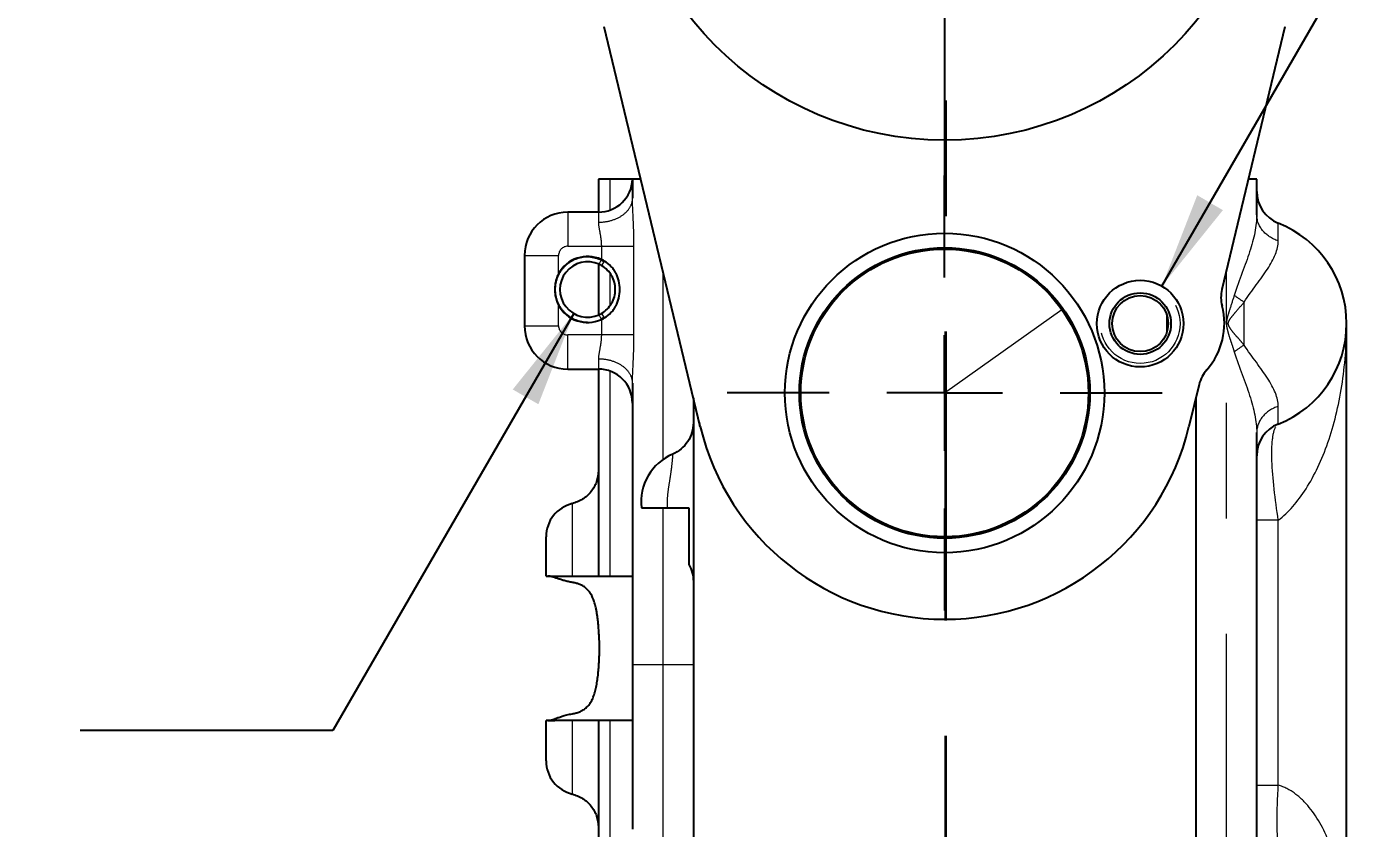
# Model space of a CAD drawing. Header units: inches. Extents: x 0.2 to 16.8, y 0.2 to 10.8.
# Drawn here: x 1.657 to 2.82, y 6.771 to 7.465 of the extents above; entities that cross this region are included whole.
import ezdxf

# ---------------------------------------------------------------- set-up
doc = ezdxf.new("R2010")
doc.units = ezdxf.units.IN
doc.header["$MEASUREMENT"] = 0
for name, pattern in [('CENTER', [0.4, 0.25, -0.05, 0.05, -0.05]), ('HIDDEN', [0.075, 0.05, -0.025]), ('PHANTOM', [0.5, 0.25, -0.05, 0.05, -0.05, 0.05, -0.05])]:
    doc.linetypes.add(name, pattern=pattern)
doc.layers.add('FORMAT', color=7, linetype='Continuous')
doc.styles.add('SLDTEXTSTYLE0', font='TXT', dxfattribs={"width": 0.75})
doc.dimstyles.new('SLDDIMSTYLE10', dxfattribs={"dimtxt": 0.083333, "dimasz": 0.083333, "dimexe": 0, "dimexo": 0.0625, "dimgap": 0.020833, "dimtad": 0, "dimtih": 1, "dimtoh": 1, "dimdec": 3, "dimlfac": 2, "dimrnd": 1e-09, "dimzin": 12, "dimdsep": 46, "dimtxsty": 'SLDTEXTSTYLE0', "dimsah": 1, "dimcen": 0, "dimadec": 0, "dimazin": 3, "dimtfac": 1, "dimtdec": 3, "dimtofl": 0, "dimtmove": 0, "dimatfit": 3, "dimfxl": 1, "dimfrac": 2, "dimtolj": 1, "dimtzin": 12, "dimarcsym": 0})
doc.dimstyles.new('SLDDIMSTYLE11', dxfattribs={"dimtxt": 0.083333, "dimasz": 0.083333, "dimexe": 0, "dimexo": 0.0625, "dimgap": 0.020833, "dimtad": 0, "dimtih": 1, "dimtoh": 1, "dimdec": 3, "dimlfac": 2, "dimrnd": 1e-09, "dimzin": 12, "dimdsep": 46, "dimtxsty": 'SLDTEXTSTYLE0', "dimsah": 1, "dimcen": 0, "dimadec": 0, "dimazin": 3, "dimtfac": 1, "dimtdec": 3, "dimtofl": 0, "dimtmove": 0, "dimatfit": 3, "dimfxl": 1, "dimfrac": 2, "dimtolj": 1, "dimtzin": 12, "dimarcsym": 0})

# ---------------------------------------------------------------- blocks, each defined once
blk = doc.blocks.new('SW_SYMBOL_HOLE_DEPTH')
at = {"layer": 'FORMAT', "color": 0}
for p, q in [((0, 34.45), (31.5, 34.45)), ((15.75, 34.45), (15.75, 2.95)), ((3.94, 21.85), (15.75, 2.95)), ((27.56, 21.85), (15.75, 2.95))]:
    blk.add_line(p, q, dxfattribs=at)
blk = doc.blocks.new('SW_SYMBOL_HOLE_SINK')
at = {"layer": 'FORMAT', "color": 0}
for p, q in [((0, 34.45), (31.5, 2.95)), ((31.5, 2.95), (62.99, 34.45))]:
    blk.add_line(p, q, dxfattribs=at)
blk = doc.blocks.new('_D_11')
at = {"layer": 'FORMAT'}
for p, q in [((2.6392, 7.2402), (3.4544, 8.6522)), ((3.4544, 8.6522), (2.9478, 8.6522))]:
    blk.add_line(p, q, dxfattribs=at)
blk.add_solid([(2.6392, 7.2402), (2.692, 7.3059), (2.6698, 7.3188)], dxfattribs=at)
at = {"layer": 'FORMAT', "xscale": 0.0027037109, "yscale": 0.0027037109, "zscale": 0.0027037109}
for name, p in [('SW_SYMBOL_HOLE_DEPTH', (2.4418, 8.73)), ('SW_SYMBOL_HOLE_DEPTH', (2.5199, 8.5976)), ('SW_SYMBOL_HOLE_SINK', (1.6731, 8.4652))]:
    blk.add_blockref(name, p, dxfattribs=at)
at = {"layer": 'FORMAT', "attachment_point": 1, "style": 'SLDTEXTSTYLE0'}
for s, insert, char_height in [('%%c', (2.0391, 8.8258), 0.08333), ('.107', (2.1962, 8.8258), 0.08333), ('.250', (2.5922, 8.8258), 0.08333), ('6-32 UNC', (1.961, 8.6934), 0.08333), ('.276', (2.6704, 8.6934), 0.08333), ('%%c', (1.8982, 8.561), 0.08333), ('.150 X 90°, NEAR SIDE', (2.0552, 8.561), 0.083333)]:
    blk.add_mtext(s, dxfattribs=dict(at, insert=insert, char_height=char_height))
blk = doc.blocks.new('_D_12')
at = {"layer": 'FORMAT'}
for p, q in [((2.1301, 7.2164), (1.9217, 6.8555)), ((1.9217, 6.8555), (1.7029, 6.8555))]:
    blk.add_line(p, q, dxfattribs=at)
blk.add_solid([(2.1301, 7.2164), (2.0773, 7.1507), (2.0995, 7.1379)], dxfattribs=at)
at = {"layer": 'FORMAT', "xscale": 0.0027037109, "yscale": 0.0027037109, "zscale": 0.0027037109}
for p in [(1.197, 6.867), (1.2751, 6.7346)]:
    blk.add_blockref('SW_SYMBOL_HOLE_DEPTH', p, dxfattribs=at)
at = {"layer": 'FORMAT', "char_height": 0.08333, "attachment_point": 1, "style": 'SLDTEXTSTYLE0'}
for s, insert in [('%%c', (0.7943, 6.9629)), ('.096', (0.9514, 6.9629)), ('.531', (1.3474, 6.9629)), ('4-40 UNC', (0.7162, 6.8305)), ('.298', (1.4255, 6.8305))]:
    blk.add_mtext(s, dxfattribs=dict(at, insert=insert))
blk = doc.blocks.new('SW_CENTERMARKSYMBOL_11')
at = {"layer": 'FORMAT', "color": 0}
for p, q in [((0, 0.1), (0, 0.18825)), ((0, 0), (0, 0.05)), ((-0.1, 0), (-0.18825, 0)), ((0, 0), (-0.05, 0)), ((0, 0), (0, -0.05)), ((0, 0), (0.05, 0)), ((0.1, 0), (0.18825, 0)), ((0, -0.1), (0, -0.18825))]:
    blk.add_line(p, q, dxfattribs=at)
blk = doc.blocks.new('SW_CENTERMARKSYMBOL_12')
at = {"layer": 'FORMAT', "color": 0}
for p, q in [((0, 0.1), (0, 0.33125)), ((0, 0), (0, 0.05)), ((-0.1, 0), (-0.33125, 0)), ((0, 0), (-0.05, 0)), ((0, 0), (0, -0.05)), ((0, 0), (0.05, 0)), ((0.1, 0), (0.33125, 0)), ((0, -0.1), (0, -0.33125))]:
    blk.add_line(p, q, dxfattribs=at)

msp = doc.modelspace()

# ---------------------------------------------------------------- linework, layer by layer
at = {"color": 7, "linetype": 'CENTER', "lineweight": 35}
msp.add_line((2.4519, 8.30081), (2.4519, 5.669108), dxfattribs=at)
at = {"color": 7, "linetype": 'Continuous', "lineweight": 25}
for p, q in [((2.23964, 7.118534), (2.156576, 7.464523)), ((2.745724, 7.464523), (2.691169, 7.237285)), ((2.151445, 7.332699), (2.151445, 7.304155)), ((2.161288, 7.332699), (2.151445, 7.332699)), ((2.180808, 7.332699), (2.161288, 7.332699)), ((2.180973, 7.332699), (2.180973, 7.316283)), ((2.188224, 7.332699), (2.180973, 7.332699)), ((2.721327, 7.332699), (2.714076, 7.332699)), ((2.721327, 7.301919), (2.721327, 7.332699)), ((2.151445, 7.304155), (2.12487, 7.304155)), ((2.087469, 7.266754), (2.087469, 7.20573)), ((2.151445, 7.25933), (2.151445, 7.215123)), ((2.64367, 7.200734), (2.64367, 7.214663)), ((2.799083, 6.674639), (2.799083, 7.208035)), ((2.12487, 7.168329), (2.151445, 7.168329)), ((2.151445, 7.168329), (2.151445, 6.989195)), ((2.180973, 7.156201), (2.180973, 6.912423)), ((2.671423, 7.155036), (2.662659, 7.118534)), ((2.23363, 7.143568), (2.23363, 6.67325)), ((2.66867, 7.143568), (2.66867, 6.67325)), ((2.721327, 6.746562), (2.721327, 7.113478)), ((2.10617, 6.989195), (2.10617, 7.023182)), ((2.107816, 6.989195), (2.111302, 6.989195)), ((2.151445, 6.989195), (2.161288, 6.989195)), ((2.161288, 6.989195), (2.180973, 6.989195)), ((2.180973, 6.912423), (2.180973, 6.770168)), ((2.10617, 6.829223), (2.10617, 6.864195)), ((2.107621, 6.864195), (2.113704, 6.864195)), ((2.151445, 6.864195), (2.151445, 6.228371)), ((2.161288, 6.864195), (2.151445, 6.864195)), ((2.180973, 6.864195), (2.161288, 6.864195))]:
    msp.add_line(p, q, dxfattribs=at)
at = {"color": 8, "linetype": 'PHANTOM', "lineweight": 18}
for p, q in [((2.161288, 7.332699), (2.161288, 7.305844)), ((2.12487, 7.304155), (2.12487, 7.274628)), ((2.151445, 7.304155), (2.151445, 7.295455)), ((2.739988, 7.279306), (2.739988, 7.294641)), ((2.12487, 7.274628), (2.154004, 7.274628)), ((2.154004, 7.274628), (2.154004, 7.263167)), ((2.182252, 7.197856), (2.182252, 7.274628)), ((2.087469, 7.266754), (2.116996, 7.266754)), ((2.116996, 7.25082), (2.116996, 7.266754)), ((2.152108, 7.259038), (2.154004, 7.263167)), ((2.156484, 7.261876), (2.154194, 7.257953)), ((2.161288, 7.251183), (2.161288, 7.223255)), ((2.207301, 7.253235), (2.207301, 7.090004)), ((2.694998, 7.207699), (2.694998, 7.253235)), ((2.116996, 7.20573), (2.116996, 7.223633)), ((2.154004, 7.211286), (2.152108, 7.215415)), ((2.154194, 7.216499), (2.156484, 7.212577)), ((2.45115, 7.147659), (2.552478, 7.220012)), ((2.087469, 7.20573), (2.116996, 7.20573)), ((2.154004, 7.211286), (2.154004, 7.197856)), ((2.694998, 6.689078), (2.694998, 7.207699)), ((2.12487, 7.168329), (2.12487, 7.197856)), ((2.154004, 7.197856), (2.12487, 7.197856)), ((2.151445, 7.177029), (2.151445, 7.168329)), ((2.161288, 7.16664), (2.161288, 6.989195)), ((2.739988, 7.120756), (2.739988, 7.136091)), ((2.207301, 7.04825), (2.207301, 6.912423)), ((2.739988, 6.808115), (2.739988, 7.037475)), ((2.207301, 6.912423), (2.180973, 6.912423)), ((2.207301, 6.912423), (2.207301, 6.740814)), ((2.23363, 6.912423), (2.207301, 6.912423)), ((2.161288, 6.864195), (2.161288, 6.259107))]:
    msp.add_line(p, q, dxfattribs=at)
at = {"color": 7, "linetype": 'Continuous', "lineweight": 25}
for centre, radius in [((2.45115, 7.647659), 0.28125), ((2.45115, 7.147659), 0.13825), ((2.45115, 7.147659), 0.12575), ((2.45115, 7.147659), 0.124508), ((2.620441, 7.207699), 0.0375), ((2.620441, 7.207699), 0.026625), ((2.620441, 7.207699), 0.02425)]:
    msp.add_circle(centre, radius, dxfattribs=at)
at = {"color": 7, "linetype": 'HIDDEN', "lineweight": 18}
msp.add_circle((2.620441, 7.207699), 0.0345, dxfattribs=at)
at = {"color": 7, "linetype": 'Continuous', "lineweight": 25}
for centre, radius, start, end in [((2.151445, 7.333683), 0.029528, 270, 358.089787), ((2.750855, 7.322097), 0.029528, 180, 248.407675), ((2.12487, 7.266754), 0.037402, 90, 180), ((2.705579, 7.207699), 0.093504, 291.592325, 68.407675), ((2.142095, 7.237226), 0.028543, 65.340897, 151.559282), ((2.142095, 7.237226), 0.024, 65.340897, 294.659103), ((2.719881, 7.230392), 0.029528, 166.5, 194.676915), ((2.142095, 7.237226), 0.028543, 208.440718, 294.659103), ((2.633237, 7.207699), 0.060039, 318.323085, 14.676915), ((2.12487, 7.20573), 0.037402, 180, 270), ((2.151445, 7.138801), 0.029528, 0, 90), ((2.700135, 7.148143), 0.029528, 138.323085, 166.5), ((1.018284, 6.825416), 1.256037, 13.495415, 13.692833), ((2.45115, 7.169313), 0.21752, 193.5, 346.5), ((2.750855, 7.093301), 0.029528, 111.592325, 180), ((2.23363, 7.053171), 0.045276, 113.249563, 186.240131), ((2.135697, 7.023182), 0.029528, 103.493396, 180), ((2.135697, 6.829223), 0.029528, 180, 256.506601)]:
    msp.add_arc(centre, radius, start, end, dxfattribs=at)
at = {"color": 8, "linetype": 'PHANTOM', "lineweight": 18}
for centre, radius, start, end in [((2.12487, 7.266754), 0.007874, 90, 180), ((0.944599, 7.207699), 1.765874, 359.397096, 0.602904), ((2.12487, 7.20573), 0.007874, 180, 270), ((3.884016, 6.825416), 1.256037, 166.307167, 166.504585)]:
    msp.add_arc(centre, radius, start, end, dxfattribs=at)
for centre, major_axis, ratio, start_param, end_param in [((2.216969, 7.118101), (-0.005351, 0.023923), 0.90338629, 4.70427588, 4.72961547), ((2.685331, 7.118101), (0.005351, 0.023923), 0.90338679, 1.55356981, 1.57890938)]:
    msp.add_ellipse(centre, major_axis=major_axis, ratio=ratio, start_param=start_param, end_param=end_param, dxfattribs=at)
for points, knots in [([(2.151445, 7.295455), (2.15531, 7.295455), (2.159174, 7.295997), (2.166316, 7.298084), (2.169591, 7.299628), (2.175057, 7.303483), (2.177246, 7.305794), (2.180204, 7.310831), (2.180973, 7.313557), (2.180973, 7.316283)], [0, 0, 0, 0, 0.25, 0.25, 0.5, 0.5, 0.75, 0.75, 1, 1, 1, 1]), ([(2.721327, 7.301919), (2.721327, 7.292384), (2.718916, 7.281397), (2.711398, 7.258259), (2.706369, 7.245934), (2.701845, 7.232148)], [0, 0, 0, 0, 0.5, 0.5, 1, 1, 1, 1]), ([(2.154004, 7.274628), (2.16028, 7.274628), (2.166531, 7.274628), (2.176629, 7.274628), (2.180425, 7.274628), (2.182252, 7.274628)], [0, 0, 0, 0, 0.5, 0.5, 1, 1, 1, 1]), ([(2.710375, 7.22628), (2.717252, 7.236758), (2.724896, 7.246125), (2.736324, 7.263709), (2.739988, 7.27206), (2.739988, 7.279306)], [0, 0, 0, 0, 0.5, 0.5, 1, 1, 1, 1]), ([(2.701845, 7.232148), (2.700568, 7.228257), (2.699295, 7.224301), (2.697392, 7.218381), (2.696741, 7.21644), (2.695886, 7.213343), (2.695621, 7.212275), (2.695175, 7.210028), (2.695005, 7.208858), (2.695009, 7.207699)], [0, 0, 0, 0, 0.5, 0.5, 0.75, 0.75, 0.875, 0.875, 1, 1, 1, 1]), ([(2.710375, 7.189117), (2.709093, 7.190596), (2.707851, 7.192105), (2.705285, 7.195089), (2.703942, 7.196552), (2.701341, 7.199527), (2.700087, 7.201041), (2.698446, 7.203437), (2.697935, 7.204257), (2.69704, 7.205952), (2.696324, 7.207697), (2.697008, 7.209475), (2.697902, 7.211181), (2.698432, 7.211993), (2.700144, 7.214346), (2.701447, 7.215821), (2.70526, 7.220318), (2.707812, 7.223324), (2.710375, 7.22628)], [0, 0, 0, 0, 0.125, 0.125, 0.25, 0.25, 0.375, 0.375, 0.4375, 0.4375, 0.5, 0.5625, 0.5625, 0.625, 0.625, 0.75, 0.75, 1, 1, 1, 1]), ([(2.695009, 7.207699), (2.695014, 7.20654), (2.695194, 7.205393), (2.695641, 7.203164), (2.695896, 7.202085), (2.696716, 7.198933), (2.697341, 7.196943), (2.698639, 7.19303), (2.699309, 7.191104), (2.700587, 7.187179), (2.701206, 7.185194), (2.701845, 7.18325)], [0, 0, 0, 0, 0.125, 0.125, 0.25, 0.25, 0.5, 0.5, 0.75, 0.75, 1, 1, 1, 1]), ([(2.739988, 7.037475), (2.748639, 7.044178), (2.756769, 7.053438), (2.771294, 7.0762), (2.77768, 7.089725), (2.788134, 7.11986), (2.792214, 7.136453), (2.797681, 7.17127), (2.799083, 7.189484), (2.799083, 7.207699)], [0, 0, 0, 0, 0.25, 0.25, 0.5, 0.5, 0.75, 0.75, 1, 1, 1, 1]), ([(2.182252, 7.197856), (2.180425, 7.197856), (2.176629, 7.197856), (2.166531, 7.197856), (2.16028, 7.197856), (2.154004, 7.197856)], [0, 0, 0, 0, 0.5, 0.5, 1, 1, 1, 1]), ([(2.701845, 7.18325), (2.706369, 7.169464), (2.711445, 7.157234), (2.718883, 7.13392), (2.721327, 7.123013), (2.721327, 7.113478)], [0, 0, 0, 0, 0.5, 0.5, 1, 1, 1, 1]), ([(2.739988, 7.136091), (2.739988, 7.143338), (2.736273, 7.151627), (2.724967, 7.169346), (2.717252, 7.17864), (2.710375, 7.189117)], [0, 0, 0, 0, 0.5, 0.5, 1, 1, 1, 1]), ([(2.180973, 7.156201), (2.180973, 7.158927), (2.180204, 7.161653), (2.177246, 7.16669), (2.175057, 7.169001), (2.169591, 7.172856), (2.166316, 7.1744), (2.159174, 7.176487), (2.15531, 7.177029), (2.151445, 7.177029)], [0, 0, 0, 0, 0.25, 0.25, 0.5, 0.5, 0.75, 0.75, 1, 1, 1, 1]), ([(2.739988, 7.136091), (2.734525, 7.13431), (2.729737, 7.131151), (2.723131, 7.123147), (2.721327, 7.118318), (2.721327, 7.113478)], [0, 0, 0, 0, 0.5, 0.5, 1, 1, 1, 1]), ([(2.663677, 7.12274), (2.6637, 7.122838), (2.663731, 7.122971), (2.663793, 7.123248), (2.663809, 7.123322)], [0, 0, 0, 0, 0.73197103, 1, 1, 1, 1]), ([(2.739988, 7.037475), (2.737298, 7.05567), (2.73492, 7.074198), (2.734183, 7.096291), (2.734399, 7.102708), (2.735591, 7.112781), (2.736589, 7.116359), (2.737787, 7.118486)], [0, 0, 0, 0, 0.5, 0.5, 0.75, 0.75, 1, 1, 1, 1]), ([(2.215758, 7.09477), (2.215759, 7.09477), (2.215677, 7.093607), (2.215304, 7.089251), (2.21502, 7.086055), (2.214274, 7.080072), (2.213971, 7.077887), (2.213244, 7.073112), (2.21281, 7.070527), (2.211914, 7.064844), (2.211457, 7.061718), (2.21092, 7.055045), (2.210915, 7.051573), (2.211174, 7.04825)], [0, 0, 0, 0, 0.25, 0.25, 0.5, 0.5, 0.625, 0.625, 0.75, 0.75, 0.875, 0.875, 1, 1, 1, 1]), ([(2.128807, 7.051578), (2.128807, 7.051015), (2.128807, 7.049841), (2.128807, 7.037009), (2.128807, 7.017037), (2.128807, 6.99848), (2.128807, 6.989201)], [0, 0, 0, 0, 0.23546643, 0.49031095, 0.74515548, 1, 1, 1, 1]), ([(2.739988, 7.037475), (2.734525, 7.037475), (2.729737, 7.037475), (2.723131, 7.037475), (2.721327, 7.037475), (2.721327, 7.037475)], [0, 0, 0, 0, 0.5, 0.5, 1, 1, 1, 1]), ([(2.128807, 6.864193), (2.128807, 6.854772), (2.128807, 6.835928), (2.128807, 6.815628), (2.128807, 6.802665), (2.128807, 6.801489), (2.128807, 6.800932)], [0, 0, 0, 0, 0.25659042, 0.51318084, 0.76977126, 1, 1, 1, 1]), ([(2.721327, 6.808116), (2.721327, 6.808116), (2.723131, 6.808116), (2.729737, 6.808116), (2.734525, 6.808116), (2.739988, 6.808116)], [0, 0, 0, 0, 0.5, 0.5, 1, 1, 1, 1]), ([(2.745932, 6.727637), (2.743122, 6.734365), (2.740685, 6.745535), (2.739043, 6.766694), (2.73887, 6.774515), (2.739094, 6.790948), (2.739476, 6.799548), (2.739988, 6.808115)], [0, 0, 0, 0, 0.5, 0.5, 0.75, 0.75, 1, 1, 1, 1]), ([(2.799083, 6.674639), (2.799083, 6.68866), (2.797961, 6.702817), (2.7934, 6.7302), (2.789947, 6.743498), (2.780424, 6.768225), (2.774357, 6.779582), (2.763055, 6.793487), (2.758916, 6.79758), (2.749909, 6.804179), (2.745061, 6.806681), (2.739987, 6.808114)], [0, 0, 0, 0, 0.25, 0.25, 0.5, 0.5, 0.75, 0.75, 0.875, 0.875, 1, 1, 1, 1])]:
    msp.add_open_spline(points, degree=3, knots=knots, dxfattribs=at)
for points in [[(2.182252, 7.274628), (2.182252, 7.282348), (2.181718, 7.297752), (2.180973, 7.31081), (2.180973, 7.316283)], [(2.739988, 7.279306), (2.734525, 7.281087), (2.724945, 7.287415), (2.721327, 7.29708), (2.721327, 7.301919)], [(2.151445, 7.295455), (2.151445, 7.292719), (2.152935, 7.28619), (2.154004, 7.278488), (2.154004, 7.274628)], [(2.710375, 7.22628), (2.707439, 7.228153), (2.704536, 7.23015), (2.701845, 7.232148)], [(2.154004, 7.197856), (2.154004, 7.193996), (2.152935, 7.186294), (2.151445, 7.179765), (2.151445, 7.177029)], [(2.180973, 7.156201), (2.180973, 7.161674), (2.181718, 7.174732), (2.182252, 7.190136), (2.182252, 7.197856)], [(2.710375, 7.189117), (2.707439, 7.187244), (2.704536, 7.185247), (2.701845, 7.18325)]]:
    msp.add_open_spline(points, degree=3, dxfattribs=at)
at = {"color": 7, "linetype": 'HIDDEN', "lineweight": 18}
for points, knots in [([(2.153776, 7.262673), (2.1502, 7.263834), (2.143046, 7.266155), (2.131671, 7.263987), (2.122075, 7.257878), (2.115608, 7.248428), (2.113338, 7.237226), (2.115608, 7.226025), (2.122075, 7.216574), (2.131671, 7.210465), (2.143046, 7.208297), (2.1502, 7.210619), (2.153777, 7.21178)], [0, 0, 0, 0, 0.09999522, 0.19999575, 0.29999628, 0.39999681, 0.49999734, 0.59999787, 0.69999841, 0.79999894, 0.89999947, 1, 1, 1, 1]), ([(2.153776, 7.262673), (2.153988, 7.262574), (2.154412, 7.262376), (2.155229, 7.261963), (2.155821, 7.261628), (2.156211, 7.261408)], [0, 0, 0, 0, 0.25551865, 0.51083687, 1, 1, 1, 1]), ([(2.15621, 7.213045), (2.156008, 7.212929), (2.155603, 7.212696), (2.154797, 7.212265), (2.154181, 7.211972), (2.153777, 7.21178)], [0, 0, 0, 0, 0.25515265, 0.51059578, 1, 1, 1, 1])]:
    msp.add_open_spline(points, degree=3, knots=knots, dxfattribs=at)
at = {"color": 7, "linetype": 'Continuous', "lineweight": 25}
for points in [[(2.156484, 7.261876), (2.15568, 7.262347), (2.154851, 7.262778), (2.154004, 7.263167)], [(2.154004, 7.211286), (2.154851, 7.211675), (2.15568, 7.212105), (2.156484, 7.212577)], [(2.229693, 6.999172), (2.232262, 6.994726), (2.23363, 6.989583), (2.23363, 6.984442)]]:
    msp.add_open_spline(points, degree=3, dxfattribs=at)
for points, knots in [([(2.156484, 7.212577), (2.15864, 7.213839), (2.160641, 7.215426), (2.163175, 7.218082), (2.163946, 7.219009), (2.165321, 7.220899), (2.165927, 7.221862), (2.167637, 7.225005), (2.168561, 7.227394), (2.169762, 7.23228), (2.170061, 7.234727), (2.170062, 7.239654), (2.169767, 7.242161), (2.168568, 7.247084), (2.167639, 7.249444), (2.165929, 7.252592), (2.165323, 7.253554), (2.163947, 7.255443), (2.163176, 7.256371), (2.160642, 7.259026), (2.15864, 7.260613), (2.156484, 7.261876)], [0, 0, 0, 0, 0.125, 0.125, 0.1875, 0.1875, 0.25, 0.25, 0.375, 0.375, 0.5, 0.5, 0.625, 0.625, 0.75, 0.75, 0.8125, 0.8125, 0.875, 0.875, 1, 1, 1, 1]), ([(2.116996, 7.25082), (2.116765, 7.25037), (2.116174, 7.249218), (2.115291, 7.24702), (2.114407, 7.244019), (2.11385, 7.240644), (2.113679, 7.237227), (2.113849, 7.233806), (2.114484, 7.230013), (2.115561, 7.226525), (2.116612, 7.224408), (2.116996, 7.223633)], [0, 0, 0, 0, 0.05376989, 0.13757099, 0.2512485, 0.38573267, 0.50005806, 0.61432314, 0.74901198, 0.90806261, 1, 1, 1, 1]), ([(2.154194, 7.257953), (2.153992, 7.258071), (2.153789, 7.258186), (2.153583, 7.258298), (2.153378, 7.25841), (2.153171, 7.258519), (2.152963, 7.258624), (2.152681, 7.258768), (2.152396, 7.258906), (2.152108, 7.259038)], [0, 0, 0, 0, 0.000035622129, 0.000035622129, 0.000035622129, 0.000071244259, 0.000071244259, 0.000071244259, 0.000119483798, 0.000119483798, 0.000119483798, 0.000119483798]), ([(2.154194, 7.216499), (2.157853, 7.218635), (2.160842, 7.221682), (2.163932, 7.227058), (2.164736, 7.229002), (2.16581, 7.232997), (2.166093, 7.235113), (2.166098, 7.24139), (2.164993, 7.245536), (2.161885, 7.250963), (2.160628, 7.252616), (2.157707, 7.255573), (2.156025, 7.256884), (2.154194, 7.257953)], [0, 0, 0, 0, 0.25, 0.25, 0.375, 0.375, 0.5, 0.5, 0.75, 0.75, 0.875, 0.875, 1, 1, 1, 1]), ([(2.152108, 7.215415), (2.15232, 7.215512), (2.152531, 7.215613), (2.152741, 7.215717), (2.15295, 7.21582), (2.153158, 7.215927), (2.153365, 7.216037), (2.153644, 7.216186), (2.153921, 7.21634), (2.154194, 7.216499)], [0, 0, 0, 0, 0.000035622132, 0.000035622132, 0.000035622132, 0.000071244261, 0.000071244261, 0.000071244261, 0.000119483791, 0.000119483791, 0.000119483791, 0.000119483791]), ([(2.23363, 7.1219), (2.23363, 7.116166), (2.23192, 7.110435), (2.225593, 7.100884), (2.221026, 7.097033), (2.215758, 7.09477)], [0, 0, 0, 0, 0.5, 0.5, 1, 1, 1, 1]), ([(2.151445, 7.080524), (2.151123, 7.077241), (2.15048, 7.070678), (2.145489, 7.061963), (2.138158, 7.055106), (2.131923, 7.052933), (2.128807, 7.051848)], [0, 0, 0, 0, 0.25025607, 0.50017338, 0.75019196, 1, 1, 1, 1]), ([(2.188623, 7.04825), (2.188643, 7.04825), (2.188684, 7.048249), (2.189011, 7.048247), (2.189525, 7.048244), (2.190234, 7.048239), (2.191117, 7.048235), (2.192154, 7.04823), (2.193324, 7.048226), (2.194603, 7.048222), (2.195967, 7.048219), (2.197392, 7.048218), (2.198857, 7.048218), (2.200339, 7.048219), (2.201822, 7.048222), (2.203289, 7.048226), (2.204726, 7.048231), (2.206122, 7.048236), (2.207469, 7.048241), (2.208758, 7.048245), (2.209985, 7.048249), (2.210787, 7.04825), (2.211175, 7.04825)], [0, 0, 0, 0, 0.06340414, 0.12663932, 0.18941442, 0.25144554, 0.3124627, 0.37221554, 0.43047806, 0.48705192, 0.54176838, 0.594489, 0.6451051, 0.69353632, 0.73972838, 0.7836505, 0.82529234, 0.86466109, 0.90177843, 0.9366778, 0.9694018, 1, 1, 1, 1]), ([(2.211174, 7.04825), (2.211868, 7.04825), (2.213291, 7.04825), (2.215415, 7.04825), (2.217575, 7.04825), (2.219743, 7.04825), (2.222027, 7.04825), (2.224521, 7.048251), (2.227274, 7.048251), (2.228841, 7.04825), (2.229693, 7.04825)], [0, 0, 0, 0, 0.09043752, 0.1855772, 0.28548423, 0.39019714, 0.49972401, 0.63428277, 0.80104904, 1, 1, 1, 1]), ([(2.229693, 7.04825), (2.229693, 7.047273), (2.229692, 7.045074), (2.229692, 7.041435), (2.229694, 7.037789), (2.22969, 7.032801), (2.229693, 7.026335), (2.2297, 7.018662), (2.229692, 7.012241), (2.229694, 7.006935), (2.229693, 7.003421), (2.229693, 7.001203), (2.229693, 7.000009), (2.229693, 6.999299), (2.229693, 6.999213), (2.229693, 6.999171)], [0, 0, 0, 0, 0.04057271, 0.09139621, 0.15167341, 0.1933868, 0.30264868, 0.43047727, 0.54550291, 0.63801938, 0.75571498, 0.82085497, 0.88324587, 0.94294217, 1, 1, 1, 1]), ([(2.10617, 6.989195), (2.106188, 6.989195), (2.106226, 6.989195), (2.106537, 6.989197), (2.107042, 6.989199), (2.107763, 6.9892), (2.108697, 6.989199), (2.109845, 6.989198), (2.111206, 6.989195), (2.112774, 6.989192), (2.114546, 6.98919), (2.116512, 6.989188), (2.118661, 6.989188), (2.120981, 6.989189), (2.123457, 6.989191), (2.126064, 6.989194), (2.127892, 6.989194), (2.128806, 6.989195)], [0, 0, 0, 0, 0.07041723, 0.14033215, 0.20970617, 0.27850537, 0.34670308, 0.41428259, 0.48123988, 0.54758636, 0.61335126, 0.67858381, 0.74335468, 0.8077568, 0.87190506, 0.93593495, 1, 1, 1, 1]), ([(2.128807, 6.983687), (2.128222, 6.983786), (2.127022, 6.983989), (2.12527, 6.984367), (2.123513, 6.984794), (2.121315, 6.985393), (2.118703, 6.986196), (2.115958, 6.987097), (2.113367, 6.98796), (2.111117, 6.988638), (2.109438, 6.989032), (2.108406, 6.989177), (2.107976, 6.98919), (2.107816, 6.989195)], [0, 0, 0, 0, 0.0545524, 0.11169005, 0.1715703, 0.23431254, 0.34880048, 0.47709002, 0.59485064, 0.73658646, 0.86824964, 0.95105298, 1, 1, 1, 1]), ([(2.143481, 6.975827), (2.143132, 6.976261), (2.142446, 6.977114), (2.141289, 6.978261), (2.14006, 6.97929), (2.138749, 6.980202), (2.137008, 6.981212), (2.134752, 6.982217), (2.131897, 6.98312), (2.129823, 6.983501), (2.128808, 6.983687)], [0, 0, 0, 0, 0.10966831, 0.21581585, 0.31877067, 0.41887332, 0.51647486, 0.68607809, 0.84640159, 1, 1, 1, 1]), ([(2.128815, 6.989195), (2.129494, 6.989194), (2.130884, 6.989194), (2.132939, 6.989192), (2.135011, 6.989192), (2.137077, 6.989194), (2.139814, 6.989196), (2.143227, 6.989189), (2.146549, 6.989196), (2.148657, 6.989194), (2.149752, 6.989196), (2.150602, 6.989194), (2.151292, 6.989197), (2.151397, 6.989195), (2.151445, 6.989195)], [0, 0, 0, 0, 0.05049412, 0.10333789, 0.15863602, 0.21647744, 0.27693798, 0.40212855, 0.55322294, 0.67769818, 0.74461956, 0.78730006, 0.9013609, 1, 1, 1, 1]), ([(2.151868, 6.940941), (2.151806, 6.941947), (2.151681, 6.943982), (2.151434, 6.94701), (2.151135, 6.950049), (2.150774, 6.953082), (2.150343, 6.956093), (2.149832, 6.959068), (2.149132, 6.962449), (2.148172, 6.966144), (2.146859, 6.969876), (2.145356, 6.973141), (2.144106, 6.974956), (2.143506, 6.975827)], [0, 0, 0, 0, 0.07209834, 0.14586335, 0.22123595, 0.29816523, 0.37661676, 0.4565835, 0.53810002, 0.65985376, 0.78281927, 0.89572971, 1, 1, 1, 1]), ([(2.151877, 6.912607), (2.151944, 6.913785), (2.152077, 6.916129), (2.152241, 6.919679), (2.152348, 6.923226), (2.152384, 6.926774), (2.152345, 6.930323), (2.152235, 6.93387), (2.152068, 6.93742), (2.151935, 6.939763), (2.151868, 6.940941)], [0, 0, 0, 0, 0.1265002, 0.25169861, 0.37602488, 0.49991794, 0.6238214, 0.74817875, 0.87342857, 1, 1, 1, 1]), ([(2.142624, 6.876912), (2.14299, 6.877356), (2.143738, 6.878264), (2.144736, 6.879784), (2.14568, 6.881474), (2.14685, 6.88397), (2.148097, 6.887393), (2.149308, 6.89196), (2.150264, 6.896882), (2.150993, 6.902073), (2.151533, 6.907303), (2.151763, 6.91086), (2.151877, 6.912607)], [0, 0, 0, 0, 0.05452996, 0.111556426, 0.171341505, 0.234165975, 0.36186925, 0.489013585, 0.623001912, 0.752818163, 0.878530164, 1, 1, 1, 1]), ([(2.128814, 6.86999), (2.129371, 6.870088), (2.130495, 6.870287), (2.132113, 6.870682), (2.133691, 6.871157), (2.135222, 6.871725), (2.137383, 6.872704), (2.140027, 6.874296), (2.141717, 6.87602), (2.142591, 6.876912)], [0, 0, 0, 0, 0.09201069, 0.18593753, 0.28227674, 0.38149795, 0.48404645, 0.7329309, 1, 1, 1, 1]), ([(2.107621, 6.864195), (2.107796, 6.864201), (2.108212, 6.864215), (2.109224, 6.864372), (2.110851, 6.864779), (2.113104, 6.86549), (2.115736, 6.866403), (2.11855, 6.867368), (2.121406, 6.868278), (2.124029, 6.869002), (2.126385, 6.869568), (2.128016, 6.869859), (2.128805, 6.869999)], [0, 0, 0, 0, 0.05515112, 0.13091245, 0.26198554, 0.40363402, 0.52239282, 0.65293304, 0.76866785, 0.85073236, 0.92773472, 1, 1, 1, 1]), ([(2.128807, 6.864195), (2.128086, 6.864195), (2.126644, 6.864195), (2.12456, 6.864197), (2.122552, 6.864198), (2.120634, 6.8642), (2.118812, 6.8642), (2.117095, 6.864199), (2.115489, 6.864198), (2.114001, 6.864196), (2.112635, 6.864194), (2.111394, 6.864192), (2.110283, 6.86419), (2.109303, 6.864189), (2.108456, 6.864188), (2.107742, 6.864188), (2.107162, 6.864189), (2.106714, 6.864191), (2.106399, 6.864193), (2.106205, 6.864194), (2.106181, 6.864195), (2.10617, 6.864195)], [0, 0, 0, 0, 0.05069146, 0.10133837, 0.15201576, 0.20279248, 0.25373027, 0.30488306, 0.35629659, 0.40800828, 0.46004732, 0.51243502, 0.56518526, 0.61830509, 0.67179546, 0.72565198, 0.77986571, 0.83442398, 0.88931117, 0.94450956, 1, 1, 1, 1]), ([(2.151445, 6.864195), (2.151434, 6.864195), (2.151411, 6.864194), (2.151214, 6.864193), (2.150867, 6.864194), (2.150395, 6.864195), (2.149751, 6.864194), (2.148656, 6.864195), (2.146538, 6.864193), (2.143212, 6.864201), (2.139407, 6.864193), (2.13577, 6.864198), (2.132325, 6.864197), (2.129952, 6.864196), (2.128809, 6.864195)], [0, 0, 0, 0, 0.04731347, 0.09859976, 0.15383149, 0.2129706, 0.25457376, 0.32262563, 0.44705736, 0.59788381, 0.72324499, 0.82236462, 0.91448405, 1, 1, 1, 1]), ([(2.128807, 6.800559), (2.131923, 6.799473), (2.138157, 6.797301), (2.145488, 6.790445), (2.15048, 6.781732), (2.151123, 6.775171), (2.151445, 6.771888)], [0, 0, 0, 0, 0.24984171, 0.4998703, 0.74977341, 1, 1, 1, 1])]:
    msp.add_open_spline(points, degree=3, knots=knots, dxfattribs=at)

# ---------------------------------------------------------------- block references
at = {"layer": 'FORMAT'}
for name, p in [('SW_CENTERMARKSYMBOL_12', (2.45115, 7.647659)), ('SW_CENTERMARKSYMBOL_11', (2.45115, 7.147659))]:
    msp.add_blockref(name, p, dxfattribs=at)

# ---------------------------------------------------------------- dimensions: what is measured, and where the dimension line sits
for p1, p2, text, dimstyle, picture, middle in [((2.601691, 7.175223), (2.639191, 7.240175), '<> {\\fGDT;x} .250\\P6-32 UNC  {\\fGDT;x} .276\\P{\\fGDT;w}%%c .150 X 90°, NEAR SIDE', 'SLDDIMSTYLE10', '_D_11', (2.423124, 8.652206)), ((2.154095, 7.258011), (2.130095, 7.216442), '<> {\\fGDT;x} .531\\P4-40 UNC  {\\fGDT;x} .298\\P', 'SLDDIMSTYLE11', '_D_12', (1.1783, 6.855456))]:
    dim = msp.add_diameter_dim_2p(p1=p1, p2=p2, text=text, dimstyle=dimstyle, dxfattribs=at)
    dim.commit()
    dim.dimension.update_dxf_attribs({"geometry": picture, "text_midpoint": middle, "dimtype": 163})

doc.saveas('drawing.dxf')
